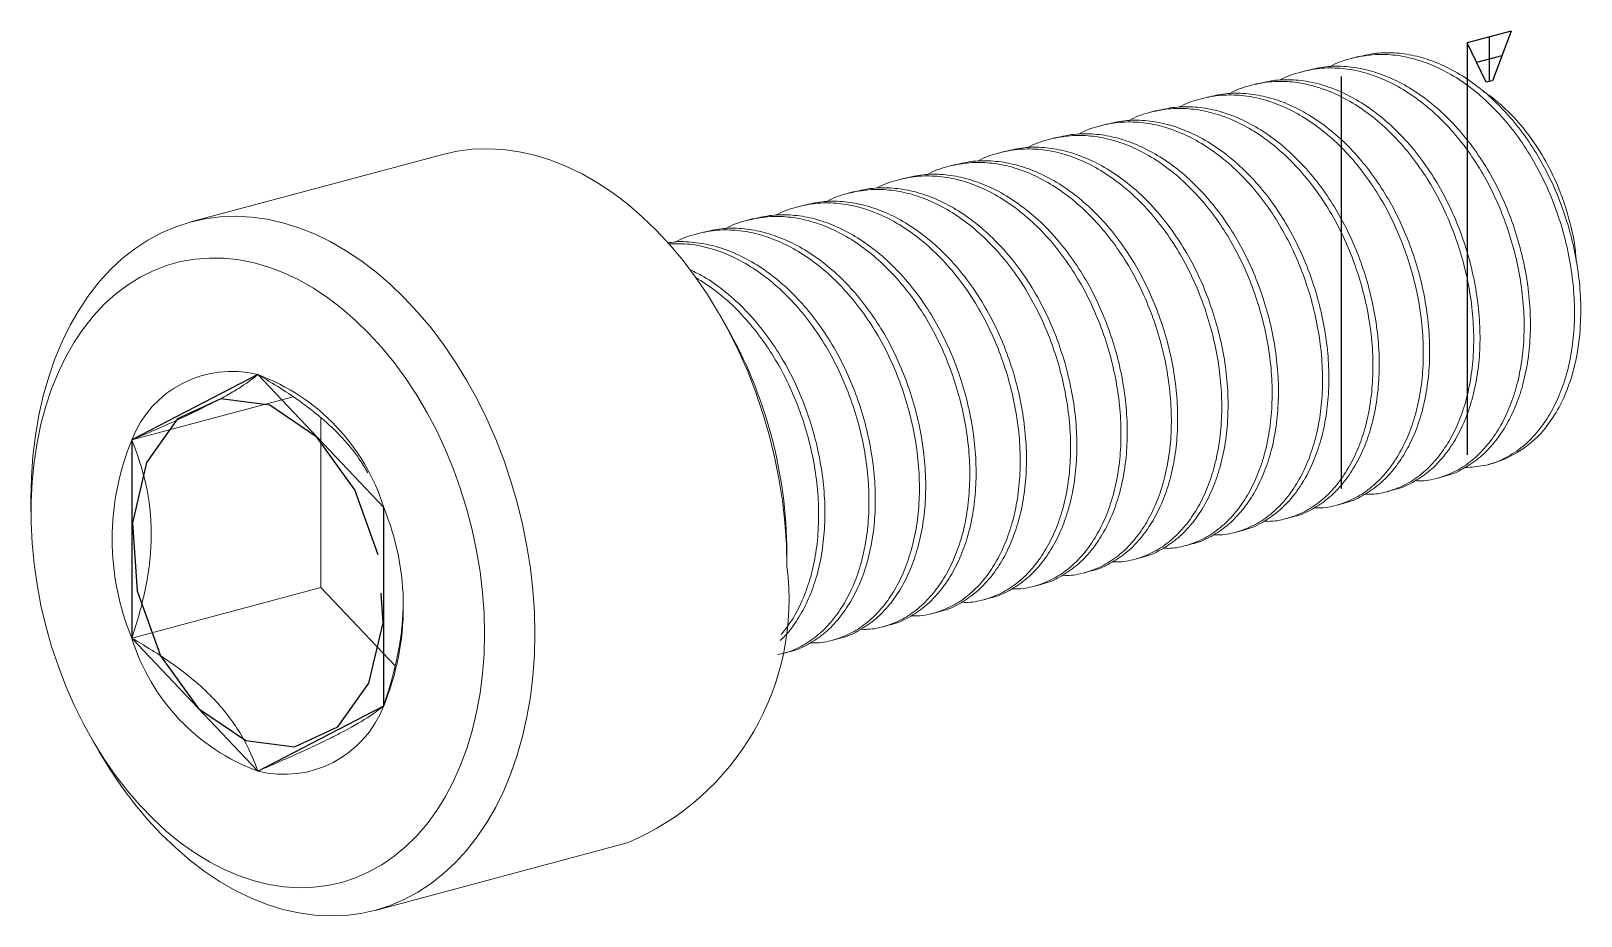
# Model space of a CAD drawing. Header units: millimetres. Extents: x -20.2 to 1.6, y -9.4 to 3.1.
import ezdxf

# ---------------------------------------------------------------- set-up
doc = ezdxf.new("R2010")
doc.units = ezdxf.units.MM
doc.linetypes.add('CENTERX2', pattern=[20.32, 12.7, -2.54, 2.54, -2.54])

msp = doc.modelspace()

# ---------------------------------------------------------------- linework, layer by layer
at = {"color": 7, "linetype": 'Continuous'}
for p, q in [((0.619, 3.056), (0, 2.89)), ((0.619, 3.056), (0.354, 2.359)), ((0.265, 2.336), (0, 2.89)), ((0.354, 2.359), (0.265, 2.336)), ((-16.971, -1.765), (-18.738, -2.682)), ((-15.203, -3.63), (-16.971, -1.765)), ((-18.738, -2.682), (-18.738, -5.464)), ((-15.203, -6.411), (-15.203, -3.63)), ((-18.738, -5.464), (-16.971, -7.328)), ((-16.971, -7.328), (-15.203, -6.411))]:
    msp.add_line(p, q, dxfattribs=at)
at = {"color": 7, "linetype": 'CENTERX2'}
for p, q in [((0, 2.89), (0, -2.89)), ((0.309, 2.973), (0.309, 2.347)), ((0.486, 2.708), (0.133, 2.613)), ((-1.768, 2.417), (-1.768, -3.364))]:
    msp.add_line(p, q, dxfattribs=at)
at = {"color": 7, "linetype": 'Continuous', "lineweight": 15}
for p, q in [((-1.525, 2.697), (-1.613, 2.674)), ((-2.232, 2.508), (-2.32, 2.484)), ((-2.939, 2.318), (-3.028, 2.295)), ((-3.646, 2.129), (-3.735, 2.105)), ((-5.06, 1.75), (-5.149, 1.726)), ((-4.353, 1.939), (-4.442, 1.916)), ((-5.768, 1.561), (-5.856, 1.537)), ((-14.375, 1.325), (-17.911, 0.378)), ((-6.475, 1.371), (-6.563, 1.347)), ((-7.182, 1.182), (-7.27, 1.158)), ((-7.889, 0.992), (-7.977, 0.969)), ((-8.596, 0.803), (-8.684, 0.779)), ((-9.303, 0.613), (-9.391, 0.59)), ((-10.717, 0.235), (-10.806, 0.211)), ((-10.01, 0.424), (-10.099, 0.4)), ((-10.398, -1.081), (-10.493, -0.917)), ((-16.475, -2.076), (-18.738, -2.682)), ((-16.087, -2.369), (-16.087, -4.753)), ((0.293, -3.027), (0.329, -3.018)), ((-0.414, -3.217), (-0.326, -3.193)), ((-1.121, -3.406), (-1.033, -3.383)), ((-20.153, -3.505), (-20.153, -3.694)), ((-1.828, -3.596), (-1.74, -3.572)), ((-2.535, -3.785), (-2.447, -3.761)), ((-3.243, -3.975), (-3.154, -3.951)), ((-9.546, -4.452), (-9.546, -4.262)), ((-4.657, -4.353), (-4.568, -4.33)), ((-3.95, -4.164), (-3.861, -4.14)), ((-5.364, -4.543), (-5.276, -4.519)), ((-16.087, -4.753), (-18.738, -5.464)), ((-16.087, -4.753), (-15.044, -5.853)), ((-6.071, -4.732), (-5.983, -4.709)), ((-6.778, -4.922), (-6.69, -4.898)), ((-7.485, -5.111), (-7.397, -5.087)), ((-8.192, -5.301), (-8.104, -5.277)), ((-8.899, -5.49), (-8.811, -5.466)), ((-9.607, -5.679), (-9.518, -5.656)), ((-19.3, -6.876), (-19.205, -7.04)), ((-15.323, -9.282), (-11.788, -8.334))]:
    msp.add_line(p, q, dxfattribs=at)
at = {"color": 7, "linetype": 'Continuous', "lineweight": 15, "flags": 128}
for points in [[(-9.546, -4.452), (-9.553, -4.148), (-9.574, -3.841), (-9.609, -3.532), (-9.657, -3.224), (-9.719, -2.917), (-9.794, -2.612), (-9.882, -2.311), (-9.983, -2.014), (-10.096, -1.723), (-10.221, -1.439), (-10.357, -1.164), (-10.504, -0.898), (-10.661, -0.641), (-10.828, -0.397), (-11.003, -0.164), (-11.187, 0.055), (-11.378, 0.26), (-11.576, 0.451), (-11.78, 0.626), (-11.989, 0.784), (-12.202, 0.926), (-12.419, 1.05), (-12.638, 1.156), (-12.859, 1.244), (-13.081, 1.313), (-13.303, 1.363), (-13.525, 1.393), (-13.744, 1.405), (-13.961, 1.397), (-14.174, 1.369), (-14.375, 1.325)], [(-20.153, -3.505), (-20.146, -3.204), (-20.125, -2.908), (-20.09, -2.619), (-20.041, -2.336), (-19.98, -2.062), (-19.904, -1.798), (-19.816, -1.544), (-19.715, -1.301), (-19.602, -1.071), (-19.477, -0.854), (-19.341, -0.651), (-19.194, -0.464), (-19.037, -0.292), (-18.871, -0.136), (-18.695, 0.002), (-18.511, 0.123), (-18.32, 0.226), (-18.122, 0.31), (-17.919, 0.376), (-17.71, 0.422), (-17.496, 0.45), (-17.28, 0.458), (-17.06, 0.446), (-16.839, 0.415), (-16.617, 0.365), (-16.395, 0.296), (-16.174, 0.209), (-15.955, 0.103), (-15.738, -0.022), (-15.524, -0.163), (-15.315, -0.322), (-15.112, -0.496), (-14.914, -0.687), (-14.723, -0.892), (-14.539, -1.111), (-14.363, -1.344), (-14.197, -1.589), (-14.04, -1.845), (-13.893, -2.111), (-13.757, -2.387), (-13.632, -2.67), (-13.519, -2.961), (-13.418, -3.258), (-13.33, -3.559), (-13.255, -3.864), (-13.193, -4.171), (-13.144, -4.48), (-13.109, -4.788), (-13.088, -5.095), (-13.081, -5.399)], [(-13.789, -5.399), (-13.796, -5.111), (-13.816, -4.82), (-13.851, -4.528), (-13.899, -4.236), (-13.961, -3.945), (-14.036, -3.657), (-14.124, -3.373), (-14.224, -3.094), (-14.336, -2.821), (-14.46, -2.556), (-14.594, -2.3), (-14.739, -2.053), (-14.894, -1.818), (-15.058, -1.594), (-15.23, -1.383), (-15.41, -1.186), (-15.597, -1.004), (-15.789, -0.837), (-15.987, -0.687), (-16.189, -0.553), (-16.395, -0.437), (-16.603, -0.339), (-16.813, -0.259), (-17.023, -0.198), (-17.233, -0.156), (-17.442, -0.133), (-17.649, -0.129), (-17.853, -0.145), (-18.053, -0.18), (-18.249, -0.234), (-18.439, -0.307), (-18.622, -0.398), (-18.798, -0.508), (-18.966, -0.635), (-19.126, -0.779), (-19.276, -0.94), (-19.416, -1.117), (-19.545, -1.309), (-19.663, -1.514), (-19.769, -1.733), (-19.863, -1.965), (-19.944, -2.207), (-20.013, -2.46), (-20.068, -2.722), (-20.109, -2.992), (-20.137, -3.269), (-20.151, -3.551), (-20.151, -3.838), (-20.137, -4.128), (-20.109, -4.419), (-20.068, -4.712), (-20.013, -5.003), (-19.944, -5.292), (-19.863, -5.579), (-19.769, -5.86), (-19.663, -6.136), (-19.545, -6.405), (-19.416, -6.666), (-19.276, -6.918), (-19.126, -7.159), (-18.966, -7.389), (-18.798, -7.606), (-18.622, -7.81), (-18.439, -8), (-18.249, -8.174), (-18.053, -8.333), (-17.853, -8.475), (-17.649, -8.6), (-17.442, -8.708), (-17.233, -8.797), (-17.023, -8.867), (-16.813, -8.919), (-16.603, -8.952), (-16.395, -8.965), (-16.189, -8.959), (-15.987, -8.933), (-15.789, -8.889), (-15.597, -8.825), (-15.41, -8.743), (-15.23, -8.642), (-15.058, -8.524), (-14.894, -8.388), (-14.739, -8.235), (-14.594, -8.066), (-14.46, -7.882), (-14.336, -7.683), (-14.224, -7.471), (-14.124, -7.246), (-14.036, -7.009), (-13.961, -6.761), (-13.899, -6.503), (-13.851, -6.237), (-13.816, -5.963), (-13.796, -5.684), (-13.789, -5.399)], [(-13.081, -5.399), (-13.088, -5.7), (-13.109, -5.995), (-13.144, -6.285), (-13.193, -6.567), (-13.255, -6.841), (-13.33, -7.106), (-13.418, -7.36), (-13.519, -7.603), (-13.632, -7.833), (-13.757, -8.05), (-13.893, -8.252), (-14.04, -8.44), (-14.197, -8.612), (-14.363, -8.767), (-14.539, -8.906), (-14.723, -9.027), (-14.914, -9.13), (-15.112, -9.214), (-15.315, -9.28), (-15.524, -9.326), (-15.738, -9.353), (-15.955, -9.361), (-16.174, -9.35), (-16.395, -9.319), (-16.617, -9.269), (-16.839, -9.2), (-17.06, -9.112), (-17.28, -9.006), (-17.496, -8.882), (-17.71, -8.741), (-17.919, -8.582), (-18.122, -8.407), (-18.32, -8.217), (-18.511, -8.012), (-18.695, -7.792), (-18.871, -7.56), (-19.037, -7.315), (-19.194, -7.059), (-19.205, -7.04)]]:
    msp.add_lwpolyline(points, dxfattribs=at)
at = {"color": 7, "linetype": 'CENTERX2', "flags": 128}
msp.add_lwpolyline([(-15.28, -4.295), (-15.607, -3.38), (-16.141, -2.642), (-16.801, -2.194), (-17.487, -2.105), (-18.095, -2.387), (-18.531, -2.998), (-18.73, -3.844), (-18.661, -4.798), (-18.335, -5.713), (-17.8, -6.451), (-17.14, -6.899), (-16.454, -6.988), (-15.846, -6.706), (-15.41, -6.096), (-15.211, -5.249), (-15.28, -4.295)], dxfattribs=at)
at = {"color": 7, "linetype": 'Continuous', "lineweight": 15}
for centre, radius, start, end in [((-16.006, -4.288), 6.46, 0.2277, 29.7682), ((-17.338, -3.219), 1.5, 75.8168, 159.0182), ((-17.982, -4.495), 2.911, 17.2902, 69.6675), ((-0.084, -1.548), 1.527, 285.6826, 321.3998), ((-15.367, -4.073), 3.646, 157.582, 202.418), ((-18.574, -5.02), 3.646, 337.582, 22.418), ((-13.212, -4.924), 3.696, 292.6644, 7.3341), ((-15.959, -4.599), 2.911, 197.2902, 249.6675), ((-16.603, -5.874), 1.5, 255.8168, 339.0182)]:
    msp.add_arc(centre, radius, start, end, dxfattribs=at)
for points, knots in [([(-0.03, -3.068), (0.059, -3.063), (0.245, -3.053), (0.509, -2.958), (0.759, -2.804), (0.971, -2.598), (1.145, -2.357), (1.282, -2.093), (1.39, -1.796), (1.465, -1.468), (1.506, -1.112), (1.509, -0.736), (1.474, -0.349), (1.403, 0.037), (1.299, 0.413), (1.164, 0.774), (1, 1.12), (0.804, 1.448), (0.579, 1.754), (0.327, 2.028), (0.057, 2.263), (-0.225, 2.452), (-0.51, 2.592), (-0.796, 2.685), (-1.08, 2.73), (-1.367, 2.728), (-1.647, 2.67), (-1.834, 2.609), (-1.92, 2.556), (-1.922, 2.554)], [0, 0, 0, 0, 0.039498, 0.082573, 0.125749, 0.168545, 0.20617, 0.242833, 0.279496, 0.317121, 0.355417, 0.394056, 0.432696, 0.470992, 0.508617, 0.54528, 0.581942, 0.619568, 0.657863, 0.696503, 0.735143, 0.773438, 0.811064, 0.847726, 0.884389, 0.922014, 0.96031, 0.99895, 1, 1, 1, 1]), ([(1.109, -2.5), (1.172, -2.411), (1.295, -2.234), (1.436, -1.909), (1.537, -1.546), (1.592, -1.143), (1.599, -0.731), (1.563, -0.326), (1.492, 0.06), (1.387, 0.437), (1.253, 0.798), (1.089, 1.143), (0.893, 1.472), (0.667, 1.778), (0.416, 2.052), (0.145, 2.286), (-0.136, 2.475), (-0.422, 2.616), (-0.707, 2.709), (-0.992, 2.754), (-1.267, 2.754), (-1.442, 2.714), (-1.524, 2.695)], [0, 0, 0, 0, 0.055114, 0.1089, 0.163964, 0.220316, 0.277334, 0.32703, 0.376284, 0.424676, 0.471829, 0.518983, 0.567375, 0.616628, 0.666325, 0.716021, 0.765275, 0.813667, 0.86082, 0.907974, 0.956366, 1, 1, 1, 1]), ([(-0.731, -3.253), (-0.7, -3.255), (-0.581, -3.26), (-0.383, -3.215), (-0.144, -3.12), (0.076, -2.971), (0.271, -2.778), (0.438, -2.547), (0.575, -2.282), (0.683, -1.986), (0.758, -1.658), (0.799, -1.301), (0.802, -0.925), (0.767, -0.539), (0.696, -0.153), (0.592, 0.223), (0.457, 0.585), (0.293, 0.93), (0.097, 1.259), (-0.129, 1.565), (-0.38, 1.839), (-0.65, 2.073), (-0.932, 2.262), (-1.218, 2.403), (-1.503, 2.496), (-1.788, 2.541), (-2.074, 2.539), (-2.354, 2.48), (-2.541, 2.42), (-2.627, 2.366), (-2.629, 2.365)], [0, 0, 0, 0, 0.013826, 0.052154, 0.090827, 0.129501, 0.167829, 0.205487, 0.242181, 0.278875, 0.316533, 0.354861, 0.393535, 0.432208, 0.470536, 0.508194, 0.544888, 0.581582, 0.61924, 0.657569, 0.696242, 0.734915, 0.773243, 0.810901, 0.847595, 0.884289, 0.921947, 0.960276, 0.998949, 1, 1, 1, 1]), ([(-0.326, -3.19), (-0.317, -3.189), (-0.223, -3.172), (-0.057, -3.092), (0.164, -2.949), (0.359, -2.754), (0.526, -2.523), (0.664, -2.258), (0.771, -1.962), (0.846, -1.634), (0.887, -1.278), (0.89, -0.902), (0.856, -0.515), (0.784, -0.129), (0.68, 0.247), (0.546, 0.608), (0.382, 0.954), (0.186, 1.283), (-0.04, 1.588), (-0.291, 1.862), (-0.562, 2.097), (-0.843, 2.286), (-1.129, 2.426), (-1.414, 2.519), (-1.699, 2.564), (-1.975, 2.565), (-2.149, 2.524), (-2.231, 2.505)], [0, 0, 0, 0, 0.004815, 0.047401, 0.089987, 0.132193, 0.173661, 0.214068, 0.254475, 0.295942, 0.338149, 0.380734, 0.42332, 0.465527, 0.506994, 0.547401, 0.587808, 0.629275, 0.671482, 0.714068, 0.756654, 0.79886, 0.840328, 0.880734, 0.921141, 0.962609, 1, 1, 1, 1]), ([(-1.741, -3.569), (-1.731, -3.568), (-1.637, -3.551), (-1.471, -3.471), (-1.25, -3.327), (-1.055, -3.133), (-0.888, -2.902), (-0.751, -2.637), (-0.643, -2.341), (-0.568, -2.013), (-0.527, -1.657), (-0.524, -1.28), (-0.559, -0.894), (-0.63, -0.508), (-0.734, -0.132), (-0.869, 0.229), (-1.033, 0.575), (-1.228, 0.904), (-1.454, 1.21), (-1.706, 1.484), (-1.976, 1.718), (-2.258, 1.907), (-2.543, 2.048), (-2.828, 2.141), (-3.113, 2.185), (-3.389, 2.186), (-3.563, 2.145), (-3.646, 2.126)], [0, 0, 0, 0, 0.004815, 0.047401, 0.089987, 0.132193, 0.173661, 0.214068, 0.254475, 0.295942, 0.338149, 0.380734, 0.42332, 0.465527, 0.506994, 0.547401, 0.587808, 0.629275, 0.671482, 0.714068, 0.756654, 0.79886, 0.840328, 0.880734, 0.921141, 0.962609, 1, 1, 1, 1]), ([(-1.439, -3.443), (-1.407, -3.444), (-1.288, -3.449), (-1.09, -3.405), (-0.851, -3.309), (-0.631, -3.161), (-0.436, -2.968), (-0.269, -2.736), (-0.132, -2.471), (-0.024, -2.175), (0.051, -1.847), (0.091, -1.491), (0.095, -1.115), (0.06, -0.728), (-0.011, -0.342), (-0.116, 0.034), (-0.25, 0.395), (-0.414, 0.741), (-0.61, 1.069), (-0.836, 1.375), (-1.087, 1.649), (-1.357, 1.884), (-1.639, 2.073), (-1.925, 2.213), (-2.21, 2.306), (-2.495, 2.352), (-2.781, 2.35), (-3.061, 2.291), (-3.248, 2.23), (-3.334, 2.177), (-3.336, 2.175)], [0, 0, 0, 0, 0.013826, 0.052154, 0.090827, 0.129501, 0.167829, 0.205487, 0.242181, 0.278875, 0.316533, 0.354861, 0.393535, 0.432208, 0.470536, 0.508194, 0.544888, 0.581582, 0.61924, 0.657569, 0.696242, 0.734915, 0.773243, 0.810901, 0.847595, 0.884289, 0.921947, 0.960276, 0.998949, 1, 1, 1, 1]), ([(-1.033, -3.38), (-1.024, -3.378), (-0.93, -3.362), (-0.764, -3.282), (-0.543, -3.138), (-0.348, -2.944), (-0.181, -2.713), (-0.044, -2.448), (0.064, -2.151), (0.139, -1.823), (0.18, -1.467), (0.183, -1.091), (0.148, -0.705), (0.077, -0.318), (-0.027, 0.058), (-0.161, 0.419), (-0.326, 0.764), (-0.521, 1.093), (-0.747, 1.399), (-0.999, 1.673), (-1.269, 1.907), (-1.551, 2.096), (-1.836, 2.237), (-2.121, 2.33), (-2.406, 2.375), (-2.682, 2.375), (-2.856, 2.335), (-2.939, 2.316)], [0, 0, 0, 0, 0.0048152, 0.047401, 0.0899868, 0.1321932, 0.1736609, 0.2140677, 0.2544745, 0.2959421, 0.3381486, 0.3807344, 0.4233202, 0.4655266, 0.5069942, 0.547401, 0.5878079, 0.6292755, 0.6714819, 0.7140677, 0.7566535, 0.7988599, 0.8403275, 0.8807344, 0.9211412, 0.9626088, 1, 1, 1, 1]), ([(0.226, 2.207), (0.241, 2.198), (0.325, 2.147), (0.471, 2.026), (0.69, 1.817), (0.916, 1.537), (1.111, 1.223), (1.255, 0.926), (1.359, 0.66), (1.453, 0.344), (1.516, 0.06), (1.527, -0.128), (1.53, -0.181)], [0, 0, 0, 0, 0.021648, 0.121393, 0.220803, 0.36597, 0.511137, 0.607928, 0.705023, 0.801776, 0.943928, 1, 1, 1, 1]), ([(-2.853, -3.822), (-2.821, -3.823), (-2.702, -3.828), (-2.505, -3.783), (-2.265, -3.688), (-2.046, -3.54), (-1.85, -3.347), (-1.684, -3.115), (-1.546, -2.85), (-1.439, -2.554), (-1.363, -2.226), (-1.323, -1.87), (-1.319, -1.494), (-1.354, -1.107), (-1.425, -0.721), (-1.53, -0.345), (-1.664, 0.016), (-1.828, 0.362), (-2.024, 0.691), (-2.25, 0.996), (-2.501, 1.27), (-2.771, 1.505), (-3.053, 1.694), (-3.339, 1.834), (-3.624, 1.927), (-3.909, 1.973), (-4.195, 1.971), (-4.475, 1.912), (-4.662, 1.851), (-4.748, 1.798), (-4.75, 1.796)], [0, 0, 0, 0, 0.013826, 0.052154, 0.090827, 0.129501, 0.167829, 0.205487, 0.242181, 0.278875, 0.316533, 0.354861, 0.393535, 0.432208, 0.470536, 0.508194, 0.544888, 0.581582, 0.61924, 0.657569, 0.696242, 0.734915, 0.773243, 0.810901, 0.847595, 0.884289, 0.921947, 0.960276, 0.998949, 1, 1, 1, 1]), ([(-2.448, -3.759), (-2.438, -3.757), (-2.344, -3.741), (-2.178, -3.661), (-1.957, -3.517), (-1.762, -3.323), (-1.595, -3.092), (-1.458, -2.827), (-1.35, -2.53), (-1.275, -2.202), (-1.234, -1.846), (-1.231, -1.47), (-1.266, -1.084), (-1.337, -0.697), (-1.441, -0.321), (-1.576, 0.04), (-1.74, 0.386), (-1.936, 0.714), (-2.162, 1.02), (-2.413, 1.294), (-2.683, 1.528), (-2.965, 1.718), (-3.25, 1.858), (-3.536, 1.951), (-3.82, 1.996), (-4.096, 1.996), (-4.27, 1.956), (-4.353, 1.937)], [0, 0, 0, 0, 0.004815, 0.047401, 0.089987, 0.132193, 0.173661, 0.214068, 0.254475, 0.295942, 0.338149, 0.380734, 0.42332, 0.465527, 0.506994, 0.547401, 0.587808, 0.629275, 0.671482, 0.714068, 0.756654, 0.79886, 0.840328, 0.880734, 0.921141, 0.962609, 1, 1, 1, 1]), ([(-2.146, -3.632), (-2.114, -3.634), (-1.995, -3.638), (-1.797, -3.594), (-1.558, -3.499), (-1.339, -3.35), (-1.143, -3.157), (-0.977, -2.926), (-0.839, -2.661), (-0.732, -2.364), (-0.656, -2.037), (-0.616, -1.68), (-0.612, -1.304), (-0.647, -0.918), (-0.718, -0.532), (-0.823, -0.155), (-0.957, 0.206), (-1.121, 0.551), (-1.317, 0.88), (-1.543, 1.186), (-1.794, 1.46), (-2.064, 1.694), (-2.346, 1.883), (-2.632, 2.024), (-2.917, 2.117), (-3.202, 2.162), (-3.488, 2.16), (-3.768, 2.101), (-3.955, 2.041), (-4.041, 1.987), (-4.043, 1.986)], [0, 0, 0, 0, 0.013826, 0.052154, 0.090827, 0.129501, 0.167829, 0.205487, 0.242181, 0.278875, 0.316533, 0.354861, 0.393535, 0.432208, 0.470536, 0.508194, 0.544888, 0.581582, 0.61924, 0.657569, 0.696242, 0.734915, 0.773243, 0.810901, 0.847595, 0.884289, 0.921947, 0.960276, 0.998949, 1, 1, 1, 1]), ([(-3.56, -4.011), (-3.528, -4.012), (-3.409, -4.017), (-3.212, -3.973), (-2.972, -3.878), (-2.753, -3.729), (-2.557, -3.536), (-2.391, -3.305), (-2.253, -3.04), (-2.146, -2.743), (-2.07, -2.415), (-2.03, -2.059), (-2.027, -1.683), (-2.061, -1.297), (-2.132, -0.91), (-2.237, -0.534), (-2.371, -0.173), (-2.535, 0.172), (-2.731, 0.501), (-2.957, 0.807), (-3.208, 1.081), (-3.479, 1.315), (-3.76, 1.504), (-4.046, 1.645), (-4.331, 1.738), (-4.616, 1.783), (-4.902, 1.781), (-5.182, 1.722), (-5.369, 1.662), (-5.455, 1.608), (-5.457, 1.607)], [0, 0, 0, 0, 0.013826, 0.052154, 0.090827, 0.129501, 0.167829, 0.205487, 0.242181, 0.278875, 0.316533, 0.354861, 0.393535, 0.432208, 0.470536, 0.508194, 0.544888, 0.581582, 0.61924, 0.657569, 0.696242, 0.734915, 0.773243, 0.810901, 0.847595, 0.884289, 0.921947, 0.960276, 0.998949, 1, 1, 1, 1]), ([(-3.155, -3.948), (-3.145, -3.947), (-3.051, -3.93), (-2.885, -3.85), (-2.664, -3.706), (-2.469, -3.512), (-2.302, -3.281), (-2.165, -3.016), (-2.057, -2.72), (-1.982, -2.392), (-1.941, -2.036), (-1.938, -1.659), (-1.973, -1.273), (-2.044, -0.887), (-2.148, -0.511), (-2.283, -0.15), (-2.447, 0.196), (-2.643, 0.525), (-2.869, 0.831), (-3.12, 1.105), (-3.39, 1.339), (-3.672, 1.528), (-3.958, 1.669), (-4.243, 1.762), (-4.527, 1.806), (-4.803, 1.807), (-4.977, 1.767), (-5.06, 1.747)], [0, 0, 0, 0, 0.004815, 0.047401, 0.089987, 0.132193, 0.173661, 0.214068, 0.254475, 0.295942, 0.338149, 0.380734, 0.42332, 0.465527, 0.506994, 0.547401, 0.587808, 0.629275, 0.671482, 0.714068, 0.756654, 0.79886, 0.840328, 0.880734, 0.921141, 0.962609, 1, 1, 1, 1]), ([(-4.267, -4.201), (-4.235, -4.202), (-4.117, -4.207), (-3.919, -4.162), (-3.68, -4.067), (-3.46, -3.918), (-3.264, -3.726), (-3.098, -3.494), (-2.96, -3.229), (-2.853, -2.933), (-2.778, -2.605), (-2.737, -2.249), (-2.734, -1.872), (-2.768, -1.486), (-2.84, -1.1), (-2.944, -0.724), (-3.078, -0.363), (-3.242, -0.017), (-3.438, 0.312), (-3.664, 0.618), (-3.915, 0.892), (-4.186, 1.126), (-4.467, 1.315), (-4.753, 1.456), (-5.038, 1.548), (-5.323, 1.594), (-5.609, 1.592), (-5.889, 1.533), (-6.076, 1.473), (-6.162, 1.419), (-6.165, 1.417)], [0, 0, 0, 0, 0.013826, 0.052154, 0.090827, 0.129501, 0.167829, 0.205487, 0.242181, 0.278875, 0.316533, 0.354861, 0.393535, 0.432208, 0.470536, 0.508194, 0.544888, 0.581582, 0.61924, 0.657569, 0.696242, 0.734915, 0.773243, 0.810901, 0.847595, 0.884289, 0.921947, 0.960276, 0.998949, 1, 1, 1, 1]), ([(-3.862, -4.138), (-3.852, -4.136), (-3.758, -4.12), (-3.592, -4.039), (-3.371, -3.896), (-3.176, -3.702), (-3.009, -3.47), (-2.872, -3.205), (-2.764, -2.909), (-2.689, -2.581), (-2.649, -2.225), (-2.645, -1.849), (-2.68, -1.462), (-2.751, -1.076), (-2.856, -0.7), (-2.99, -0.339), (-3.154, 0.007), (-3.35, 0.335), (-3.576, 0.641), (-3.827, 0.915), (-4.097, 1.15), (-4.379, 1.339), (-4.665, 1.479), (-4.95, 1.572), (-5.235, 1.617), (-5.51, 1.617), (-5.684, 1.577), (-5.767, 1.558)], [0, 0, 0, 0, 0.0048152, 0.047401, 0.0899868, 0.1321932, 0.1736609, 0.2140677, 0.2544745, 0.2959421, 0.3381486, 0.3807344, 0.4233202, 0.4655266, 0.5069942, 0.547401, 0.5878079, 0.6292755, 0.6714819, 0.7140677, 0.7566535, 0.7988599, 0.8403275, 0.8807344, 0.9211412, 0.9626088, 1, 1, 1, 1]), ([(-4.974, -4.39), (-4.943, -4.391), (-4.824, -4.396), (-4.626, -4.352), (-4.387, -4.256), (-4.167, -4.108), (-3.972, -3.915), (-3.805, -3.683), (-3.667, -3.419), (-3.56, -3.122), (-3.485, -2.794), (-3.444, -2.438), (-3.441, -2.062), (-3.475, -1.676), (-3.547, -1.289), (-3.651, -0.913), (-3.785, -0.552), (-3.949, -0.206), (-4.145, 0.122), (-4.371, 0.428), (-4.622, 0.702), (-4.893, 0.936), (-5.175, 1.126), (-5.46, 1.266), (-5.745, 1.359), (-6.03, 1.404), (-6.316, 1.402), (-6.596, 1.343), (-6.783, 1.283), (-6.869, 1.229), (-6.872, 1.228)], [0, 0, 0, 0, 0.013826, 0.052154, 0.090827, 0.129501, 0.167829, 0.205487, 0.242181, 0.278875, 0.316533, 0.354861, 0.393535, 0.432208, 0.470536, 0.508194, 0.544888, 0.581582, 0.61924, 0.657569, 0.696242, 0.734915, 0.773243, 0.810901, 0.847595, 0.884289, 0.921947, 0.960276, 0.998949, 1, 1, 1, 1]), ([(-4.569, -4.327), (-4.559, -4.325), (-4.465, -4.309), (-4.299, -4.229), (-4.078, -4.085), (-3.883, -3.891), (-3.717, -3.66), (-3.579, -3.395), (-3.472, -3.099), (-3.396, -2.771), (-3.356, -2.414), (-3.352, -2.038), (-3.387, -1.652), (-3.458, -1.266), (-3.563, -0.89), (-3.697, -0.528), (-3.861, -0.183), (-4.057, 0.146), (-4.283, 0.452), (-4.534, 0.726), (-4.804, 0.96), (-5.086, 1.149), (-5.372, 1.29), (-5.657, 1.383), (-5.942, 1.427), (-6.217, 1.428), (-6.391, 1.388), (-6.474, 1.369)], [0, 0, 0, 0, 0.004815, 0.047401, 0.089987, 0.132193, 0.173661, 0.214068, 0.254475, 0.295942, 0.338149, 0.380734, 0.42332, 0.465527, 0.506994, 0.547401, 0.587808, 0.629275, 0.671482, 0.714068, 0.756654, 0.79886, 0.840328, 0.880734, 0.921141, 0.962609, 1, 1, 1, 1]), ([(-5.681, -4.58), (-5.65, -4.581), (-5.531, -4.586), (-5.333, -4.541), (-5.094, -4.446), (-4.874, -4.297), (-4.679, -4.105), (-4.512, -3.873), (-4.375, -3.608), (-4.267, -3.312), (-4.192, -2.984), (-4.151, -2.628), (-4.148, -2.251), (-4.183, -1.865), (-4.254, -1.479), (-4.358, -1.103), (-4.492, -0.742), (-4.657, -0.396), (-4.852, -0.067), (-5.078, 0.239), (-5.33, 0.513), (-5.6, 0.747), (-5.882, 0.936), (-6.167, 1.077), (-6.452, 1.17), (-6.737, 1.215), (-7.023, 1.213), (-7.303, 1.154), (-7.491, 1.094), (-7.576, 1.04), (-7.579, 1.039)], [0, 0, 0, 0, 0.013826, 0.052154, 0.090827, 0.129501, 0.167829, 0.205487, 0.242181, 0.278875, 0.316533, 0.354861, 0.393535, 0.432208, 0.470536, 0.508194, 0.544888, 0.581582, 0.61924, 0.657569, 0.696242, 0.734915, 0.773243, 0.810901, 0.847595, 0.884289, 0.921947, 0.960276, 0.998949, 1, 1, 1, 1]), ([(-5.276, -4.517), (-5.267, -4.515), (-5.172, -4.498), (-5.006, -4.418), (-4.785, -4.275), (-4.59, -4.081), (-4.424, -3.849), (-4.286, -3.584), (-4.179, -3.288), (-4.103, -2.96), (-4.063, -2.604), (-4.06, -2.228), (-4.094, -1.841), (-4.165, -1.455), (-4.27, -1.079), (-4.404, -0.718), (-4.568, -0.372), (-4.764, -0.044), (-4.99, 0.262), (-5.241, 0.536), (-5.511, 0.771), (-5.793, 0.96), (-6.079, 1.1), (-6.364, 1.193), (-6.649, 1.238), (-6.924, 1.239), (-7.099, 1.198), (-7.181, 1.179)], [0, 0, 0, 0, 0.004815, 0.047401, 0.089987, 0.132193, 0.173661, 0.214068, 0.254475, 0.295942, 0.338149, 0.380734, 0.42332, 0.465527, 0.506994, 0.547401, 0.587808, 0.629275, 0.671482, 0.714068, 0.756654, 0.79886, 0.840328, 0.880734, 0.921141, 0.962609, 1, 1, 1, 1]), ([(-6.388, -4.769), (-6.357, -4.77), (-6.238, -4.775), (-6.04, -4.731), (-5.801, -4.635), (-5.581, -4.487), (-5.386, -4.294), (-5.219, -4.062), (-5.082, -3.798), (-4.974, -3.501), (-4.899, -3.173), (-4.858, -2.817), (-4.855, -2.441), (-4.89, -2.054), (-4.961, -1.668), (-5.065, -1.292), (-5.2, -0.931), (-5.364, -0.585), (-5.56, -0.257), (-5.785, 0.049), (-6.037, 0.323), (-6.307, 0.558), (-6.589, 0.747), (-6.874, 0.887), (-7.159, 0.98), (-7.444, 1.025), (-7.731, 1.024), (-8.01, 0.965), (-8.198, 0.904), (-8.284, 0.851), (-8.286, 0.849)], [0, 0, 0, 0, 0.013826, 0.052154, 0.090827, 0.129501, 0.167829, 0.205487, 0.242181, 0.278875, 0.316533, 0.354861, 0.393535, 0.432208, 0.470536, 0.508194, 0.544888, 0.581582, 0.61924, 0.657569, 0.696242, 0.734915, 0.773243, 0.810901, 0.847595, 0.884289, 0.921947, 0.960276, 0.998949, 1, 1, 1, 1]), ([(-5.983, -4.706), (-5.974, -4.704), (-5.879, -4.688), (-5.713, -4.608), (-5.493, -4.464), (-5.297, -4.27), (-5.131, -4.039), (-4.993, -3.774), (-4.886, -3.477), (-4.81, -3.15), (-4.77, -2.793), (-4.767, -2.417), (-4.801, -2.031), (-4.872, -1.645), (-4.977, -1.268), (-5.111, -0.907), (-5.275, -0.562), (-5.471, -0.233), (-5.697, 0.073), (-5.948, 0.347), (-6.219, 0.581), (-6.5, 0.77), (-6.786, 0.911), (-7.071, 1.004), (-7.356, 1.049), (-7.631, 1.049), (-7.806, 1.009), (-7.888, 0.99)], [0, 0, 0, 0, 0.004815, 0.047401, 0.089987, 0.132193, 0.173661, 0.214068, 0.254475, 0.295942, 0.338149, 0.380734, 0.42332, 0.465527, 0.506994, 0.547401, 0.587808, 0.629275, 0.671482, 0.714068, 0.756654, 0.79886, 0.840328, 0.880734, 0.921141, 0.962609, 1, 1, 1, 1]), ([(-7.397, -5.085), (-7.388, -5.083), (-7.294, -5.067), (-7.128, -4.987), (-6.907, -4.843), (-6.712, -4.649), (-6.545, -4.418), (-6.408, -4.153), (-6.3, -3.856), (-6.225, -3.528), (-6.184, -3.172), (-6.181, -2.796), (-6.216, -2.41), (-6.287, -2.023), (-6.391, -1.647), (-6.525, -1.286), (-6.69, -0.941), (-6.885, -0.612), (-7.111, -0.306), (-7.363, -0.032), (-7.633, 0.202), (-7.915, 0.391), (-8.2, 0.532), (-8.485, 0.625), (-8.77, 0.67), (-9.046, 0.67), (-9.22, 0.63), (-9.302, 0.611)], [0, 0, 0, 0, 0.004815, 0.047401, 0.089987, 0.132193, 0.173661, 0.214068, 0.254475, 0.295942, 0.338149, 0.380734, 0.42332, 0.465527, 0.506994, 0.547401, 0.587808, 0.629275, 0.671482, 0.714068, 0.756654, 0.79886, 0.840328, 0.880734, 0.921141, 0.962609, 1, 1, 1, 1]), ([(-7.095, -4.958), (-7.064, -4.96), (-6.945, -4.965), (-6.747, -4.92), (-6.508, -4.825), (-6.288, -4.676), (-6.093, -4.483), (-5.926, -4.252), (-5.789, -3.987), (-5.681, -3.691), (-5.606, -3.363), (-5.565, -3.006), (-5.562, -2.63), (-5.597, -2.244), (-5.668, -1.858), (-5.772, -1.482), (-5.907, -1.12), (-6.071, -0.775), (-6.267, -0.446), (-6.493, -0.14), (-6.744, 0.134), (-7.014, 0.368), (-7.296, 0.557), (-7.582, 0.698), (-7.867, 0.791), (-8.151, 0.836), (-8.438, 0.834), (-8.718, 0.775), (-8.905, 0.715), (-8.991, 0.661), (-8.993, 0.66)], [0, 0, 0, 0, 0.013826, 0.052154, 0.090827, 0.129501, 0.167829, 0.205487, 0.242181, 0.278875, 0.316533, 0.354861, 0.393535, 0.432208, 0.470536, 0.508194, 0.544888, 0.581582, 0.61924, 0.657569, 0.696242, 0.734915, 0.773243, 0.810901, 0.847595, 0.884289, 0.921947, 0.960276, 0.998949, 1, 1, 1, 1]), ([(-6.69, -4.895), (-6.681, -4.894), (-6.586, -4.877), (-6.421, -4.797), (-6.2, -4.654), (-6.005, -4.459), (-5.838, -4.228), (-5.7, -3.963), (-5.593, -3.667), (-5.518, -3.339), (-5.477, -2.983), (-5.474, -2.607), (-5.508, -2.22), (-5.58, -1.834), (-5.684, -1.458), (-5.818, -1.097), (-5.982, -0.751), (-6.178, -0.422), (-6.404, -0.117), (-6.655, 0.157), (-6.926, 0.392), (-7.207, 0.581), (-7.493, 0.721), (-7.778, 0.814), (-8.063, 0.859), (-8.339, 0.86), (-8.513, 0.819), (-8.595, 0.8)], [0, 0, 0, 0, 0.004815, 0.047401, 0.089987, 0.132193, 0.173661, 0.214068, 0.254475, 0.295942, 0.338149, 0.380734, 0.42332, 0.465527, 0.506994, 0.547401, 0.587808, 0.629275, 0.671482, 0.714068, 0.756654, 0.79886, 0.840328, 0.880734, 0.921141, 0.962609, 1, 1, 1, 1]), ([(-8.51, -5.337), (-8.478, -5.339), (-8.359, -5.343), (-8.161, -5.299), (-7.922, -5.204), (-7.703, -5.055), (-7.507, -4.862), (-7.34, -4.631), (-7.203, -4.366), (-7.095, -4.069), (-7.02, -3.742), (-6.98, -3.385), (-6.976, -3.009), (-7.011, -2.623), (-7.082, -2.237), (-7.187, -1.86), (-7.321, -1.499), (-7.485, -1.154), (-7.681, -0.825), (-7.907, -0.519), (-8.158, -0.245), (-8.428, -0.011), (-8.71, 0.178), (-8.996, 0.319), (-9.281, 0.412), (-9.566, 0.457), (-9.852, 0.455), (-10.132, 0.396), (-10.319, 0.336), (-10.405, 0.282), (-10.407, 0.281)], [0, 0, 0, 0, 0.013826, 0.052154, 0.090827, 0.129501, 0.167829, 0.205487, 0.242181, 0.278875, 0.316533, 0.354861, 0.393535, 0.432208, 0.470536, 0.508194, 0.544888, 0.581582, 0.61924, 0.657569, 0.696242, 0.734915, 0.773243, 0.810901, 0.847595, 0.884289, 0.921947, 0.960276, 0.998949, 1, 1, 1, 1]), ([(-8.105, -5.274), (-8.095, -5.273), (-8.001, -5.256), (-7.835, -5.176), (-7.614, -5.032), (-7.419, -4.838), (-7.252, -4.607), (-7.115, -4.342), (-7.007, -4.046), (-6.932, -3.718), (-6.891, -3.362), (-6.888, -2.985), (-6.923, -2.599), (-6.994, -2.213), (-7.098, -1.837), (-7.232, -1.476), (-7.397, -1.13), (-7.592, -0.801), (-7.818, -0.495), (-8.07, -0.221), (-8.34, 0.013), (-8.622, 0.202), (-8.907, 0.343), (-9.192, 0.436), (-9.477, 0.48), (-9.753, 0.481), (-9.927, 0.44), (-10.01, 0.421)], [0, 0, 0, 0, 0.004815, 0.047401, 0.089987, 0.132193, 0.173661, 0.214068, 0.254475, 0.295942, 0.338149, 0.380734, 0.42332, 0.465527, 0.506994, 0.547401, 0.587808, 0.629275, 0.671482, 0.714068, 0.756654, 0.79886, 0.840328, 0.880734, 0.921141, 0.962609, 1, 1, 1, 1]), ([(-7.803, -5.148), (-7.771, -5.149), (-7.652, -5.154), (-7.454, -5.11), (-7.215, -5.014), (-6.995, -4.866), (-6.8, -4.673), (-6.633, -4.441), (-6.496, -4.176), (-6.388, -3.88), (-6.313, -3.552), (-6.272, -3.196), (-6.269, -2.82), (-6.304, -2.433), (-6.375, -2.047), (-6.48, -1.671), (-6.614, -1.31), (-6.778, -0.964), (-6.974, -0.636), (-7.2, -0.33), (-7.451, -0.056), (-7.721, 0.179), (-8.003, 0.368), (-8.289, 0.508), (-8.574, 0.601), (-8.859, 0.647), (-9.145, 0.645), (-9.425, 0.586), (-9.612, 0.525), (-9.698, 0.472), (-9.7, 0.47)], [0, 0, 0, 0, 0.013826, 0.052154, 0.090827, 0.129501, 0.167829, 0.205487, 0.242181, 0.278875, 0.316533, 0.354861, 0.393535, 0.432208, 0.470536, 0.508194, 0.544888, 0.581582, 0.61924, 0.657569, 0.696242, 0.734915, 0.773243, 0.810901, 0.847595, 0.884289, 0.921947, 0.960276, 0.998949, 1, 1, 1, 1]), ([(-9.217, -5.527), (-9.185, -5.528), (-9.066, -5.533), (-8.869, -5.488), (-8.629, -5.393), (-8.41, -5.245), (-8.214, -5.052), (-8.048, -4.82), (-7.91, -4.555), (-7.803, -4.259), (-7.727, -3.931), (-7.687, -3.575), (-7.683, -3.199), (-7.718, -2.812), (-7.789, -2.426), (-7.894, -2.05), (-8.028, -1.689), (-8.192, -1.343), (-8.388, -1.014), (-8.614, -0.709), (-8.865, -0.435), (-9.135, -0.2), (-9.417, -0.011), (-9.703, 0.129), (-9.988, 0.222), (-10.273, 0.268), (-10.559, 0.266), (-10.839, 0.207), (-11.026, 0.146), (-11.112, 0.093), (-11.114, 0.091)], [0, 0, 0, 0, 0.013826, 0.052154, 0.090827, 0.129501, 0.167829, 0.205487, 0.242181, 0.278875, 0.316533, 0.354861, 0.393535, 0.432208, 0.470536, 0.508194, 0.544888, 0.581582, 0.61924, 0.657569, 0.696242, 0.734915, 0.773243, 0.810901, 0.847595, 0.884289, 0.921947, 0.960276, 0.998949, 1, 1, 1, 1]), ([(-8.812, -5.464), (-8.802, -5.462), (-8.708, -5.446), (-8.542, -5.366), (-8.321, -5.222), (-8.126, -5.028), (-7.959, -4.796), (-7.822, -4.532), (-7.714, -4.235), (-7.639, -3.907), (-7.598, -3.551), (-7.595, -3.175), (-7.63, -2.788), (-7.701, -2.402), (-7.805, -2.026), (-7.94, -1.665), (-8.104, -1.319), (-8.3, -0.991), (-8.525, -0.685), (-8.777, -0.411), (-9.047, -0.176), (-9.329, 0.013), (-9.614, 0.153), (-9.9, 0.246), (-10.184, 0.291), (-10.46, 0.291), (-10.634, 0.251), (-10.717, 0.232)], [0, 0, 0, 0, 0.004815, 0.047401, 0.089987, 0.132193, 0.173661, 0.214068, 0.254475, 0.295942, 0.338149, 0.380734, 0.42332, 0.465527, 0.506994, 0.547401, 0.587808, 0.629275, 0.671482, 0.714068, 0.756654, 0.79886, 0.840328, 0.880734, 0.921141, 0.962609, 1, 1, 1, 1]), ([(-9.519, -5.653), (-9.509, -5.652), (-9.415, -5.635), (-9.249, -5.555), (-9.028, -5.411), (-8.833, -5.217), (-8.666, -4.986), (-8.529, -4.721), (-8.421, -4.425), (-8.346, -4.097), (-8.305, -3.741), (-8.302, -3.364), (-8.337, -2.978), (-8.408, -2.592), (-8.512, -2.216), (-8.647, -1.855), (-8.811, -1.509), (-9.007, -1.18), (-9.233, -0.874), (-9.484, -0.6), (-9.754, -0.366), (-10.036, -0.177), (-10.322, -0.036), (-10.607, 0.057), (-10.891, 0.099), (-11.096, 0.107), (-11.202, 0.085), (-11.216, 0.083)], [0, 0, 0, 0, 0.0049696, 0.0489204, 0.0928712, 0.1364305, 0.1792273, 0.2209293, 0.2626314, 0.3054282, 0.3489874, 0.3929383, 0.4368891, 0.4804484, 0.5232452, 0.5649472, 0.6066492, 0.649446, 0.6930053, 0.7369561, 0.780907, 0.8244662, 0.867263, 0.9089651, 0.9506671, 0.9934639, 1, 1, 1, 1]), ([(-9.678, -5.69), (-9.645, -5.685), (-9.526, -5.666), (-9.337, -5.58), (-9.117, -5.435), (-8.921, -5.241), (-8.755, -5.01), (-8.617, -4.745), (-8.51, -4.448), (-8.434, -4.12), (-8.394, -3.764), (-8.391, -3.388), (-8.425, -3.002), (-8.496, -2.615), (-8.601, -2.239), (-8.735, -1.878), (-8.899, -1.533), (-9.095, -1.204), (-9.321, -0.898), (-9.572, -0.624), (-9.842, -0.39), (-10.124, -0.201), (-10.41, -0.06), (-10.695, 0.032), (-10.96, 0.078), (-11.127, 0.071), (-11.202, 0.068)], [0, 0, 0, 0, 0.0173008, 0.0613981, 0.1054955, 0.1491999, 0.1921394, 0.2339804, 0.2758215, 0.318761, 0.3624654, 0.4065628, 0.4506601, 0.4943646, 0.5373041, 0.5791451, 0.6209862, 0.6639256, 0.7076301, 0.7517274, 0.7958248, 0.8395293, 0.8824687, 0.9243098, 0.9661508, 1, 1, 1, 1]), ([(-9.64, -5.494), (-9.607, -5.463), (-9.509, -5.371), (-9.374, -5.174), (-9.236, -4.911), (-9.128, -4.614), (-9.053, -4.286), (-9.013, -3.93), (-9.009, -3.554), (-9.044, -3.167), (-9.115, -2.781), (-9.22, -2.405), (-9.354, -2.044), (-9.518, -1.698), (-9.714, -1.37), (-9.94, -1.064), (-10.191, -0.789), (-10.461, -0.557), (-10.704, -0.388), (-10.857, -0.317), (-10.913, -0.291)], [0, 0, 0, 0, 0.029356, 0.087613, 0.144379, 0.201145, 0.259402, 0.318696, 0.378524, 0.438351, 0.497646, 0.555902, 0.612669, 0.669435, 0.727691, 0.786986, 0.846813, 0.906641, 0.965935, 1, 1, 1, 1]), ([(-9.624, -5.412), (-9.569, -5.34), (-9.458, -5.197), (-9.325, -4.934), (-9.217, -4.638), (-9.141, -4.31), (-9.101, -3.954), (-9.098, -3.577), (-9.132, -3.191), (-9.203, -2.805), (-9.308, -2.429), (-9.442, -2.068), (-9.606, -1.722), (-9.802, -1.393), (-10.028, -1.087), (-10.279, -0.814), (-10.546, -0.579), (-10.734, -0.461), (-10.825, -0.403)], [0, 0, 0, 0, 0.059625, 0.120536, 0.181446, 0.243955, 0.307578, 0.371773, 0.435968, 0.499591, 0.562101, 0.623011, 0.683921, 0.746431, 0.810054, 0.874249, 0.938444, 1, 1, 1, 1]), ([(-16.971, -1.765), (-17.029, -1.816), (-17.102, -1.871), (-17.249, -1.965), (-17.304, -1.999), (-17.43, -2.07), (-17.501, -2.109), (-17.732, -2.229), (-17.91, -2.315), (-18.307, -2.496), (-18.519, -2.589), (-18.738, -2.682)], [0, 0, 0, 0, 0.25, 0.25, 0.375, 0.375, 0.5, 0.5, 0.75, 0.75, 1, 1, 1, 1]), ([(-15.427, -3.142), (-15.461, -3.084), (-15.54, -2.95), (-15.683, -2.765), (-15.842, -2.591), (-15.996, -2.443), (-16.166, -2.299), (-16.383, -2.134), (-16.65, -1.953), (-16.863, -1.828), (-16.971, -1.765)], [0, 0, 0, 0, 0.112936, 0.261412, 0.362701, 0.463993, 0.568638, 0.67331, 0.835907, 1, 1, 1, 1]), ([(-18.738, -5.464), (-18.659, -5.227), (-18.59, -4.982), (-18.493, -4.491), (-18.465, -4.244), (-18.465, -3.755), (-18.493, -3.524), (-18.59, -3.084), (-18.659, -2.876), (-18.738, -2.682)], [0, 0, 0, 0, 0.25, 0.25, 0.5, 0.5, 0.75, 0.75, 1, 1, 1, 1]), ([(-15.203, -6.411), (-15.156, -6.262), (-15.083, -6.033), (-15.01, -5.717), (-14.966, -5.468), (-14.94, -5.254), (-14.936, -5.124), (-14.934, -5.077)], [0, 0, 0, 0, 0.341344, 0.524227, 0.707056, 0.895429, 1, 1, 1, 1]), ([(-18.738, -5.464), (-18.52, -5.588), (-18.311, -5.719), (-18.019, -5.931), (-17.926, -6.004), (-17.747, -6.157), (-17.662, -6.238), (-17.43, -6.482), (-17.305, -6.649), (-17.104, -6.991), (-17.029, -7.16), (-16.971, -7.328)], [0, 0, 0, 0, 0.25, 0.25, 0.375, 0.375, 0.5, 0.5, 0.75, 0.75, 1, 1, 1, 1]), ([(-16.971, -7.328), (-16.753, -7.235), (-16.544, -7.143), (-16.252, -7.01), (-16.158, -6.966), (-15.979, -6.88), (-15.894, -6.838), (-15.662, -6.718), (-15.537, -6.646), (-15.336, -6.517), (-15.262, -6.461), (-15.203, -6.411)], [0, 0, 0, 0, 0.25, 0.25, 0.375, 0.375, 0.5, 0.5, 0.75, 0.75, 1, 1, 1, 1])]:
    msp.add_open_spline(points, degree=3, knots=knots, dxfattribs=at)

doc.saveas('drawing.dxf')
